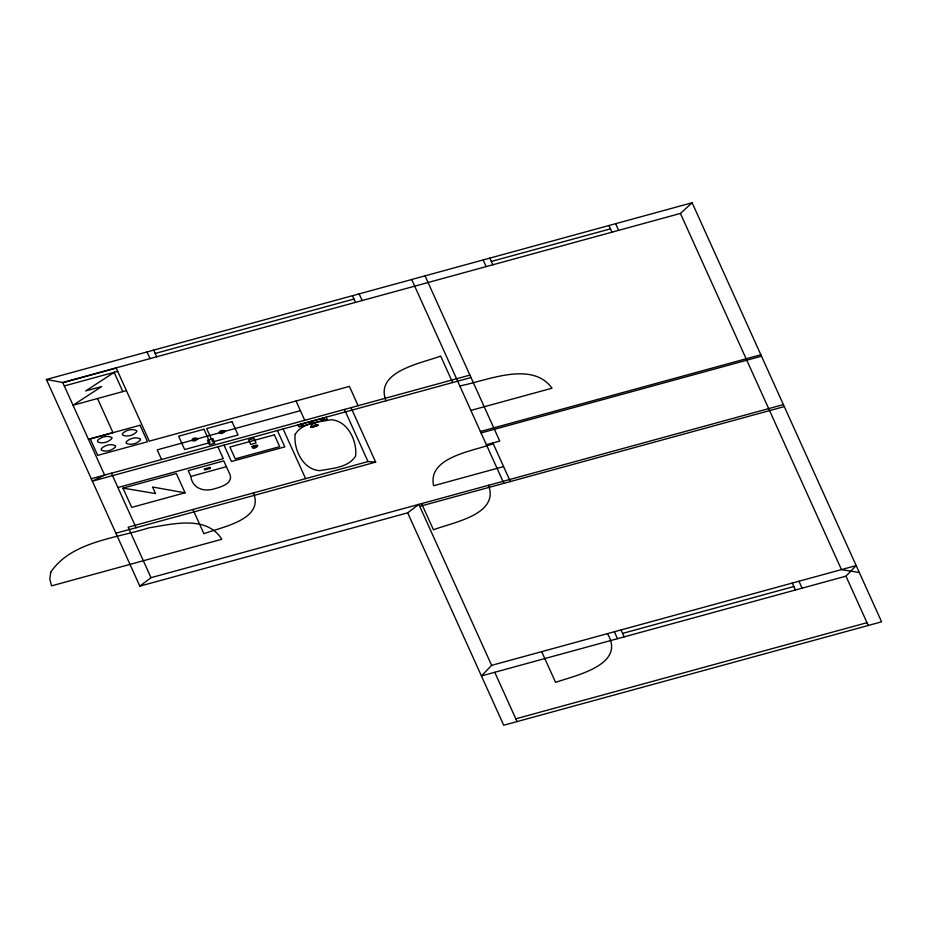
<?xml version="1.0" encoding="UTF-8"?>
<svg xmlns="http://www.w3.org/2000/svg" width="928" height="928" viewBox="0 0 928 928"><rect width="100%" height="100%" fill="white"/><g stroke="black" fill="none" stroke-linecap="round" stroke-linejoin="round"><path stroke-width="1.39" d="M491.631 665.353L481.423 675.932L845.965 576.16L856.173 565.581L491.631 665.353L418.841 504.368L407.682 512.848L139.838 586.148L46.4 379.482L692.126 202.756L881.6 621.818L503.718 725.244L407.682 512.848M46.4 379.482L62.756 382.498L680.421 213.44L692.126 202.756M139.838 586.148L150.997 577.68L783.383 404.596M114.388 372.232L85.666 390.932L101.674 386.558L73.034 405.234L126.44 390.607M104.62 475.09L92.371 481.168L471.006 377.534M155.208 353.452L353.986 299.048M491.341 261.452L610.438 228.856M62.86 382.73L116.232 368.114L149.292 441.16L349.404 386.396L358.127 405.687M64.31 385.944L117.682 371.339M88.438 439.304L112.938 432.599L97.533 398.518M300.394 410.663L157.203 449.86L161.565 459.499M91.269 478.732L469.904 375.109M311.843 423.481L299.025 426.984L298.143 425.024L326.25 417.333L327.143 419.294L314.244 422.82M312.11 424.084L314.522 423.435M459.801 385.909C486.829 380.909 531.698 360.134 552.032 388.206L470.879 410.408M117.902 487.525L223.288 458.687L217.918 446.797M122.972 488.105L176.343 473.5L185.066 492.78L131.695 507.396L122.972 488.105L155.533 493.568L152.563 487.014L184.974 492.814M190.832 476.424C192.514 488.812 204.404 492.246 214.983 488.604C221.2 487.003 232.789 483.395 230.144 474.962L223.787 460.903L188.222 470.635L190.832 476.424L226.409 466.68M351.016 407.647L375.654 462.144L368.022 461.564L128.18 527.208L150.997 577.68M480.414 431.508L760.844 354.751M481.064 432.947L761.494 356.19M115.919 533.229L375.654 462.144M486.4 444.744L499.74 441.09L425.036 275.86M493.22 443.654C474.347 451.043 427.135 456.738 433.62 485.738L503.591 466.587M419.734 506.352L784.276 406.58M622.618 633.395L793.846 586.531M515.794 718.817L866.996 622.688M859.305 572.506L841.452 569.606L680.421 213.44M845.965 576.16L868.26 625.472M798.95 581.241L802.082 588.166M792.28 583.062L795.412 589.999M615.6 223.694L618.616 230.364M608.93 225.527L611.946 232.186M489.833 258.123L492.838 264.782M483.152 259.944L486.168 266.614M621.052 629.938L624.184 636.863M614.371 631.759L617.503 638.684M607.434 633.662C626.47 664.9 575.395 675.456 555.57 682.335L541.697 651.653M492.907 442.958L510.354 481.551M411.684 279.502L503.846 483.337M452.644 382.556L440.661 356.05C421.95 363.324 374.216 371.154 386.002 400.792M488.569 485.286C499.542 514.889 452.203 522.441 433.446 529.795L421.602 503.614M359.148 293.886L362.164 300.556M352.489 295.707L355.494 302.377M494.763 672.29L517.058 721.601M344.45 409.445L368.022 461.564M323.315 418.134L324.208 420.094M323.222 418.157L324.116 420.117M313.351 420.86C312.504 424.618 317.736 423.667 317.852 425.616L311.263 427.414L310.694 426.845L312.202 424.282L310.95 421.521M296.032 401L304.755 420.303M300.985 424.247L301.878 426.207M283.121 428.956L305.567 478.581M277.414 430.522L284.815 446.902L231.443 461.518L224.031 445.127M253.46 492.919C264.492 519.912 220.922 527.127 203.916 533.716L192.966 509.484M153.7 350.123L156.716 356.781M147.03 351.944L150.046 358.602M114.132 372.314L122.844 391.593M111.441 473.21L136.08 527.719M62.756 382.498L104.62 475.078M295.162 434.374C293.387 449.303 303.015 469.823 319.824 470.658C332.05 468.28 348.441 467.747 355.598 456.031C357.361 441.113 347.745 420.593 330.936 419.746C318.71 422.136 302.308 422.658 295.162 434.374M50.854 572.112L49.776 578.875L51.55 585.858L221.792 539.272C206.851 514.982 172.248 524.123 149.118 527.8C116.835 538.182 71.189 541.453 50.854 572.112M111.812 437.923L111.592 438.828C108.216 442.296 101.999 444.083 97.579 441.821L97.568 440.417C100.943 436.96 107.161 435.162 111.58 437.424L111.812 437.923M115.536 446.182L115.327 447.087C111.952 450.544 105.734 452.342 101.303 450.08L101.303 448.676C104.678 445.22 110.884 443.422 115.316 445.684L115.536 446.182M136.718 431.114L136.497 432.007C133.122 435.476 126.916 437.262 122.484 435L122.473 433.596C125.848 430.14 132.066 428.353 136.486 430.604L136.718 431.114M140.453 439.362L140.232 440.266C136.857 443.735 130.639 445.521 126.22 443.259L126.208 441.856C129.584 438.399 135.801 436.612 140.221 438.863L140.453 439.362M196.678 439.002C192.954 442.389 192.374 437.285 196.678 439.002M198.058 438.724C190.692 445.115 189.985 435.476 198.058 438.724M223.81 431.578C220.087 434.965 219.507 429.861 223.81 431.578M225.191 431.3C217.825 437.68 217.117 428.052 225.191 431.3M256.534 446.24C252.81 449.628 252.219 444.535 256.534 446.24M252.138 446.426C251.906 452.354 264.874 441.67 252.138 446.426M317.91 424.966C313.908 427.924 303.897 427.762 317.91 424.966M302.69 424.688L301.438 425.244L302.69 424.688M323.675 419.154L322.26 419.328L323.675 419.154M140.07 425.268L90.26 438.898L97.707 455.37L147.517 441.728L140.07 425.268M203.974 429.258L178.617 436.195L184.66 449.558L210.006 442.61L203.974 429.258M232.012 421.625L206.654 428.562L212.698 441.914L238.044 434.977L232.012 421.625M212.767 438.758L207.431 440.22L209.461 444.721L214.797 443.259L212.767 438.758M254.005 438.457L248.669 439.918L250.711 444.419L256.047 442.958L254.005 438.457M274.375 434.849L229.9 447.029L235.236 458.85L279.711 446.67L274.375 434.849M209.914 467.399L204.264 468.942L204.705 469.916L210.354 468.373L209.914 467.399"/></g></svg>
